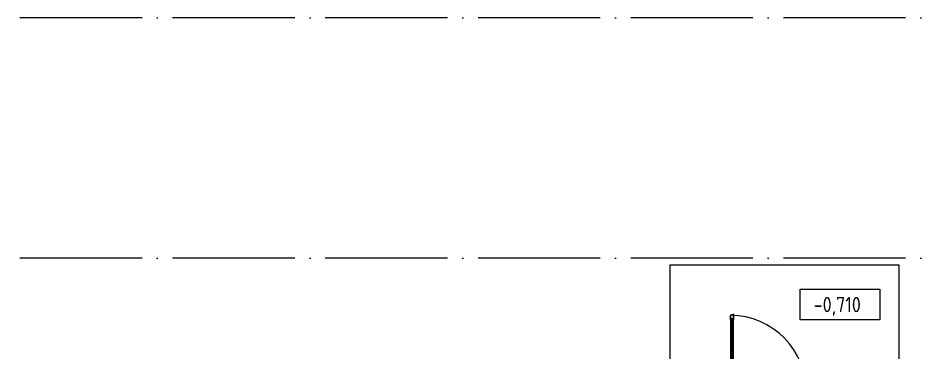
# Model space of a CAD drawing. Header units: millimetres. Extents: x -695119 to 412940, y -249585 to 622758.
# Drawn here: x -11033 to 3671, y 78866 to 84335 of the extents above; entities that cross this region are included whole.
import ezdxf

# ---------------------------------------------------------------- set-up
doc = ezdxf.new("R2010")
doc.units = ezdxf.units.MM
doc.linetypes.add('ADSK_Линия сетки', pattern=[25, 20, -2.5, 0, -2.5])
for name, color, linetype, lineweight in [('Аннотация', 252, 'Continuous', 18), ('Двери', 8, 'Continuous', 9), ('Оси', 252, 'Continuous', 9), ('Отметки', 252, 'Continuous', 9), ('Перекрытие', 252, 'Continuous', 18)]:
    doc.layers.add(name, color=color, linetype=linetype, lineweight=lineweight)
doc.layers.add('Двери открывание', color=7, linetype='Continuous', lineweight=9, true_color=0xc0c0c0)
doc.styles.add('GOST Common_3', font='', dxfattribs={"height": 3.5})
doc.styles.get('GOST Common_3').set_extended_font_data('GOST type B')

# ---------------------------------------------------------------- blocks, each defined once
blk = doc.blocks.new('1 этаж')
at = {"layer": 'Аннотация', "color": 251, "lineweight": 20, "true_color": 0x636466}
for p, q in [((-43174, -1784), (-43174, -1284)), ((-43174, -1284), (-41874, -1284)), ((-41874, -1284), (-41874, -1784)), ((-41874, -1784), (-43174, -1784))]:
    blk.add_line(p, q, dxfattribs=at)
at = {"layer": 'Двери', "color": 251, "lineweight": 30, "true_color": 0x636466}
for p, q in [((-44308, -1708), (-44316, -1708)), ((-44316, -1708), (-44316, -1784)), ((-44274, -1699), (-44308, -1699)), ((-44308, -1699), (-44308, -1708)), ((-44266, -1690), (-44274, -1690)), ((-44274, -1690), (-44274, -1699)), ((-44266, -1784), (-44266, -1690)), ((-44307, -1784), (-44316, -1784)), ((-44307, -1766), (-44307, -1784)), ((-44286, -1766), (-44307, -1766)), ((-44286, -1784), (-44286, -1766)), ((-44266, -1784), (-44286, -1784))]:
    blk.add_line(p, q, dxfattribs=at)
at = {"layer": 'Двери', "color": 251, "true_color": 0x636466}
for p, q in [((-44316, -1784), (-44316, -2880)), ((-44307, -1766), (-44307, -2898)), ((-44286, -1766), (-44307, -1766)), ((-44286, -2898), (-44286, -1766)), ((-44266, -2880), (-44266, -1784))]:
    blk.add_line(p, q, dxfattribs=at)
at = {"layer": 'Двери открывание', "color": 251, "true_color": 0x636466}
blk.add_arc((-44334, -2974), 1266, 0, 89.1853, dxfattribs=at)
at = {"layer": 'Оси', "color": 251, "linetype": 'ADSK_Линия сетки', "ltscale": 100, "true_color": 0x636466}
for p, q in [((-26450, 3158), (-72530, 3158)), ((-26450, -772), (-72530, -772))]:
    blk.add_line(p, q, dxfattribs=at)
at = {"layer": 'Отметки', "color": 251, "lineweight": 20, "true_color": 0x636466}
blk.add_line((-42485, -1784), (-42524, -1784), dxfattribs=at)
at = {"layer": 'Перекрытие', "color": 251, "ltscale": 100, "true_color": 0x636466}
for p, q in [((-41553, -890), (-45308, -890)), ((-45308, -890), (-45308, -2840)), ((-41553, -2840), (-41553, -890))]:
    blk.add_line(p, q, dxfattribs=at)
at = {"layer": 'Отметки', "color": 251, "true_color": 0x636466, "style": 'GOST Common_3', "width": 0.9}
blk.add_text('-0,710', height=250, dxfattribs=at).set_placement((-42954, -1658))

msp = doc.modelspace()

# ---------------------------------------------------------------- block references
msp.add_blockref('1 этаж', (44950.089, 81176.937))

doc.saveas('drawing.dxf')
